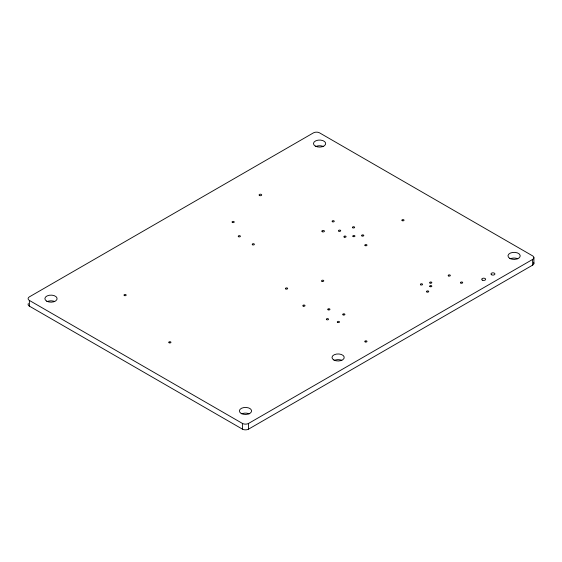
<?xml version="1.0" encoding="UTF-8"?>
<svg xmlns="http://www.w3.org/2000/svg" width="562" height="562" viewBox="0 0 562 562"><rect width="100%" height="100%" fill="white"/><g stroke="black" fill="none" stroke-linecap="round" stroke-linejoin="round"><path stroke-width="0.84" d="M29.379 300.431L242.405 423.418A4.37 2.522 0 0 0 248.58 423.418L532.621 259.433A4.37 2.522 0 0 0 532.621 255.865L319.595 132.878A4.37 2.522 0 0 0 313.42 132.878L29.379 296.862A4.37 2.522 0 0 0 29.379 300.431L29.379 306.135L242.405 429.122A4.37 2.522 0 0 0 248.58 429.122L532.621 265.138A4.37 2.522 0 0 0 533.668 262.545M533.9 257.649L533.9 263.353M532.621 259.433L532.621 265.138M248.58 423.418L248.58 429.122M242.405 423.418L242.405 429.122M334.383 360.375A6.112 3.527 0 0 1 341.851 360.375M315.858 146.478A6.112 3.527 0 0 1 323.326 146.478M510.366 258.773A6.112 3.527 0 0 1 517.827 258.773M47.257 301.555A6.112 3.527 0 0 1 54.725 301.555M29.379 306.135A4.37 2.522 0 0 1 28.332 303.543M241.765 413.85A6.112 3.527 0 0 1 249.226 413.85M420.706 284.836A1.089 0.632 0 0 0 422.533 284.548A1.089 0.632 0 0 0 421.191 283.775A1.089 0.632 0 0 0 420.706 284.836M333.793 359.961A6.112 3.527 0 0 0 344.021 358.38A6.112 3.527 0 0 0 336.533 354.06A6.112 3.527 0 0 0 333.793 359.961M365.131 341.872A1.089 0.632 0 0 0 366.958 341.591A1.089 0.632 0 0 0 365.623 340.818A1.089 0.632 0 0 0 365.131 341.872M315.268 146.064A6.112 3.527 0 0 0 325.496 144.483A6.112 3.527 0 0 0 318.008 140.163A6.112 3.527 0 0 0 315.268 146.064M482.294 280.108A1.967 1.131 0 0 0 485.582 279.602A1.967 1.131 0 0 0 483.179 278.211A1.967 1.131 0 0 0 482.294 280.108M509.776 258.365A6.112 3.527 0 0 0 520.005 256.778A6.112 3.527 0 0 0 512.516 252.457A6.112 3.527 0 0 0 509.776 258.365M124.314 295.528A1.089 0.632 0 0 0 126.141 295.247A1.089 0.632 0 0 0 124.806 294.474A1.089 0.632 0 0 0 124.314 295.528M321.907 281.267A1.089 0.632 0 0 0 323.733 280.986A1.089 0.632 0 0 0 322.398 280.213A1.089 0.632 0 0 0 321.907 281.267M238.548 236.707A1.089 0.632 0 0 0 240.374 236.419A1.089 0.632 0 0 0 239.04 235.654A1.089 0.632 0 0 0 238.548 236.707M352.781 227.793A1.089 0.632 0 0 0 354.608 227.512A1.089 0.632 0 0 0 353.273 226.739A1.089 0.632 0 0 0 352.781 227.793M361.942 235.935A1.089 0.632 0 0 0 363.769 235.654A1.089 0.632 0 0 0 362.434 234.881A1.089 0.632 0 0 0 361.942 235.935M326.684 319.673A1.089 0.632 0 0 0 328.51 319.392A1.089 0.632 0 0 0 327.175 318.619A1.089 0.632 0 0 0 326.684 319.673M338.851 231.158A1.089 0.632 0 0 0 340.677 230.877A1.089 0.632 0 0 0 339.336 230.104A1.089 0.632 0 0 0 338.851 231.158M285.805 288.945A1.089 0.632 0 0 0 287.632 288.664A1.089 0.632 0 0 0 286.297 287.892A1.089 0.632 0 0 0 285.805 288.945M429.965 286.613A1.089 0.632 0 0 0 431.792 286.332A1.089 0.632 0 0 0 430.457 285.559A1.089 0.632 0 0 0 429.965 286.613M328.082 309.788A1.089 0.632 0 0 0 329.908 309.507A1.089 0.632 0 0 0 328.573 308.735A1.089 0.632 0 0 0 328.082 309.788M343.059 314.868A1.089 0.632 0 0 0 344.885 314.587A1.089 0.632 0 0 0 343.544 313.814A1.089 0.632 0 0 0 343.059 314.868M337.614 322.419A1.089 0.632 0 0 0 339.441 322.138A1.089 0.632 0 0 0 338.099 321.366A1.089 0.632 0 0 0 337.614 322.419M169.085 342.764A1.089 0.632 0 0 0 170.911 342.483A1.089 0.632 0 0 0 169.569 341.71A1.089 0.632 0 0 0 169.085 342.764M402.181 220.662A1.089 0.632 0 0 0 404.008 220.381A1.089 0.632 0 0 0 402.666 219.609A1.089 0.632 0 0 0 402.181 220.662M232.373 222.447A1.089 0.632 0 0 0 234.199 222.166A1.089 0.632 0 0 0 232.865 221.393A1.089 0.632 0 0 0 232.373 222.447M303.157 306.093A1.089 0.632 0 0 0 304.983 305.812A1.089 0.632 0 0 0 303.649 305.04A1.089 0.632 0 0 0 303.157 306.093M353.091 236.525A1.089 0.632 0 0 0 354.917 236.244A1.089 0.632 0 0 0 353.582 235.471A1.089 0.632 0 0 0 353.091 236.525M429.965 283.051A1.089 0.632 0 0 0 431.792 282.77A1.089 0.632 0 0 0 430.457 281.998A1.089 0.632 0 0 0 429.965 283.051M426.881 291.959A1.089 0.632 0 0 0 428.708 291.678A1.089 0.632 0 0 0 427.366 290.905A1.089 0.632 0 0 0 426.881 291.959M322.209 231.706A1.307 0.759 0 0 0 324.4 231.368A1.307 0.759 0 0 0 322.792 230.441A1.307 0.759 0 0 0 322.209 231.706M241.175 413.435A6.112 3.527 0 0 0 251.397 411.855A6.112 3.527 0 0 0 243.915 407.534A6.112 3.527 0 0 0 241.175 413.435M46.667 301.141A6.112 3.527 0 0 0 56.895 299.56A6.112 3.527 0 0 0 49.407 295.24A6.112 3.527 0 0 0 46.667 301.141M491.56 274.762A1.967 1.131 0 0 0 494.848 274.256A1.967 1.131 0 0 0 492.438 272.865A1.967 1.131 0 0 0 491.56 274.762M259.468 195.492A1.307 0.759 0 0 0 261.66 195.147A1.307 0.759 0 0 0 260.058 194.227A1.307 0.759 0 0 0 259.468 195.492M332.402 221.73A1.089 0.632 0 0 0 334.228 221.449A1.089 0.632 0 0 0 332.894 220.676A1.089 0.632 0 0 0 332.402 221.73M365.131 245.615A1.089 0.632 0 0 0 366.958 245.334A1.089 0.632 0 0 0 365.623 244.561A1.089 0.632 0 0 0 365.131 245.615M252.528 244.772A1.089 0.632 0 0 0 254.354 244.491A1.089 0.632 0 0 0 253.012 243.718A1.089 0.632 0 0 0 252.528 244.772M344.218 237.108A1.089 0.632 0 0 0 346.044 236.827A1.089 0.632 0 0 0 344.71 236.054A1.089 0.632 0 0 0 344.218 237.108M448.49 275.921A1.089 0.632 0 0 0 450.317 275.64A1.089 0.632 0 0 0 448.982 274.867A1.089 0.632 0 0 0 448.49 275.921M460.84 283.051A1.089 0.632 0 0 0 462.667 282.77A1.089 0.632 0 0 0 461.332 281.998A1.089 0.632 0 0 0 460.84 283.051"/></g></svg>
